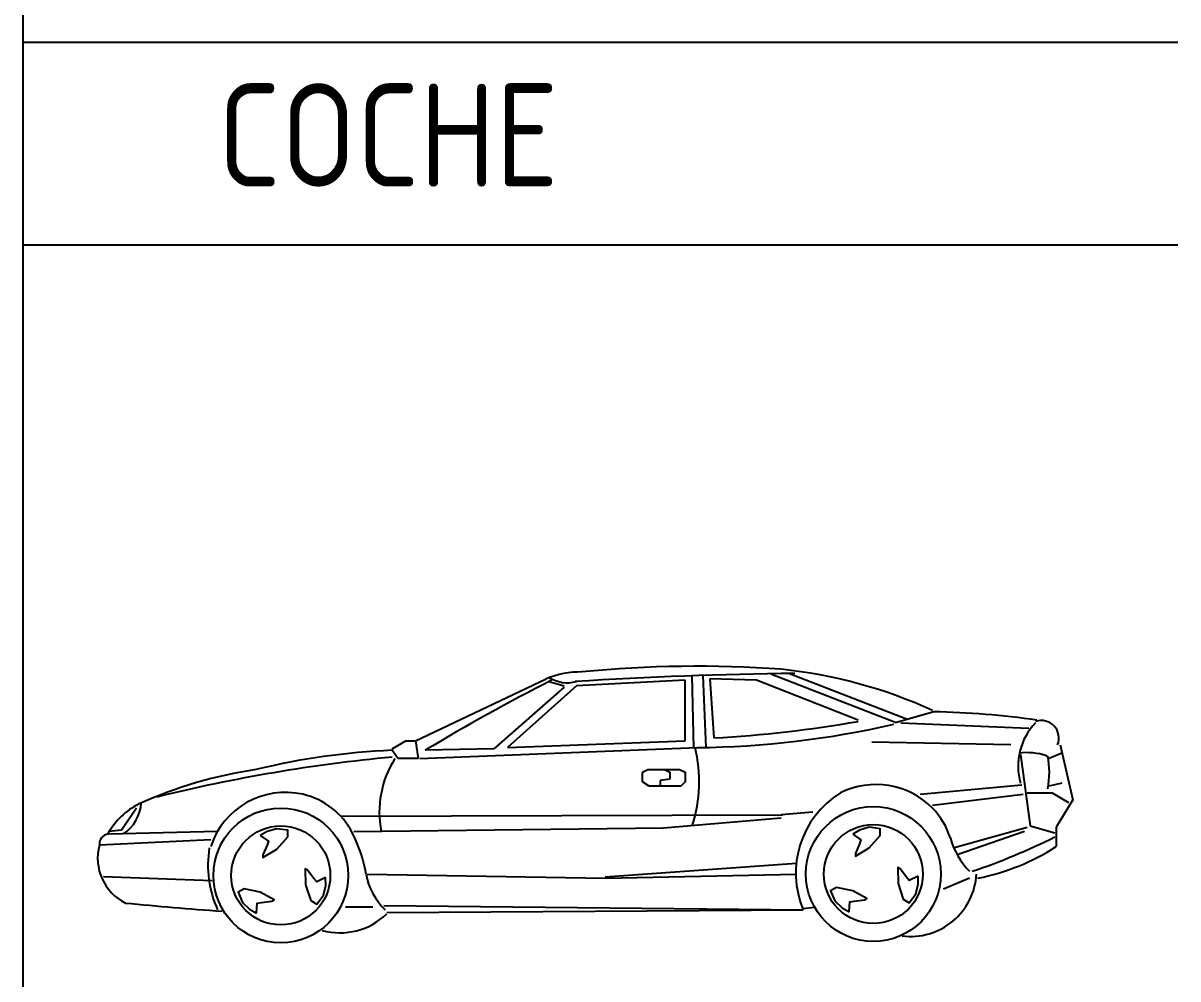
# Model space of a CAD drawing. Header units: millimetres. Extents: x 2198.5 to 2287.8, y 1208.8 to 1298.1.
# Drawn here: x 2205.183 to 2208.543, y 1272.327 to 1275.109 of the extents above; entities that cross this region are included whole.
import ezdxf

# ---------------------------------------------------------------- set-up
doc = ezdxf.new("R2010")
doc.units = ezdxf.units.MM
doc.layers.add('2', color=7, linetype='Continuous')
doc.styles.add('ARCHQUICK', font='ARCHQUIK.SHX')

# ---------------------------------------------------------------- blocks, each defined once
blk = doc.blocks.new('COCHE 1')
for p, q in [((-0.9937, 0.262), (-0.2812, 0.5995)), ((-0.2662, 0.5845), (-0.1837, 0.562)), ((0.4763, 0.592), (-0.1162, 0.562)), ((0.4763, 0.262), (0.4763, 0.592)), ((0.5134, 0.6158), (0.522, 0.2236)), ((0.573, 0.6179), (0.5901, 0.2252)), ((0.8663, 0.592), (0.6113, 0.5995)), ((0.6113, 0.5995), (0.6338, 0.277)), ((1.4213, 0.3745), (0.8663, 0.592)), ((0.9445, 0.6274), (1.6287, 0.3609)), ((1.0463, 0.6295), (1.6838, 0.382)), ((-0.1837, 0.5545), (-0.5662, 0.217)), ((-0.1162, 0.562), (-0.4912, 0.2245)), ((1.8338, 0.4195), (1.6238, 0.3595)), ((1.6538, 0.3595), (2.3513, 0.3295)), ((-1.1212, 0.217), (-1.0462, 0.262)), ((-1.0462, 0.262), (-0.9937, 0.262)), ((-0.9937, 0.262), (-0.9787, 0.1645)), ((-0.4912, 0.2245), (0.4763, 0.262)), ((2.2538, 0.2395), (1.4963, 0.2545)), ((-1.0912, 0.1645), (-1.1212, 0.2095)), ((-0.9712, 0.1645), (0.5438, 0.2245)), ((-0.5662, 0.217), (-0.9412, 0.2095)), ((2.5313, 0.1945), (2.4638, 0.1645)), ((2.5238, 0.2395), (2.5913, -0.0605)), ((-0.9787, 0.1645), (-1.0912, 0.1645)), ((2.3063, 0.187), (2.3588, -0.203)), ((0.2438, 0.0895), (0.2738, 0.1045)), ((0.2438, 0.037), (0.2438, 0.0895)), ((0.2738, 0.1045), (0.4463, 0.1045)), ((0.3638, 0.1045), (0.3938, 0.0895)), ((0.3938, 0.0895), (0.3938, 0.052)), ((0.4463, 0.1045), (0.4763, 0.0895)), ((0.4763, 0.0895), (0.4763, 0.037)), ((0.2813, 0.0145), (0.2438, 0.037)), ((0.4538, 0.0145), (0.2813, 0.0145)), ((0.3938, 0.052), (0.3413, 0.0445)), ((0.3413, 0.0445), (0.3413, 0.022)), ((0.4763, 0.037), (0.4538, 0.0145)), ((1.7588, -0.0305), (2.3138, 0.022)), ((2.5313, 0.0295), (2.4638, 0.0145)), ((1.8263, -0.0905), (2.3213, -0.0305)), ((2.3438, -0.023), (2.4788, -0.023)), ((2.4788, -0.023), (2.5688, -0.0755)), ((2.5913, -0.0605), (2.5013, -0.2105)), ((-2.5162, -0.1055), (-2.5987, -0.2255)), ((-1.3987, -0.1505), (1.0088, -0.143)), ((0.3585, -0.2125), (1.0013, -0.158)), ((1.1738, -0.128), (1.0013, -0.143)), ((-2.0737, -0.233), (-2.6662, -0.248)), ((-2.5987, -0.2255), (-2.6656, -0.2339)), ((-1.3312, -0.233), (0.3585, -0.2125)), ((1.9388, -0.323), (2.3438, -0.2105)), ((2.3288, -0.233), (1.9613, -0.3605)), ((2.3588, -0.203), (2.4938, -0.2405)), ((2.5013, -0.2105), (2.5013, -0.3155)), ((-2.1112, -0.278), (-2.7182, -0.3084)), ((0.0413, -0.4805), (1.0838, -0.4055)), ((-2.1037, -0.503), (-2.6962, -0.4805)), ((-1.2562, -0.4655), (0.0413, -0.488)), ((0.0413, -0.488), (1.0838, -0.4655)), ((2.0288, -0.488), (1.8863, -0.548)), ((-1.2262, -0.6455), (-1.3762, -0.6455)), ((-1.1662, -0.638), (1.1213, -0.6605)), ((-1.1512, -0.6755), (1.1213, -0.6605)), ((1.1213, -0.653), (1.1813, -0.6455))]:
    blk.add_line(p, q)
for points in [[(-1.8412, -0.2555), (-1.7962, -0.2855), (-1.8037, -0.308), (-1.8262, -0.3605), (-1.8262, -0.3755), (-1.7512, -0.3305), (-1.6912, -0.263), (-1.6912, -0.2255), (-1.7512, -0.218), (-1.8037, -0.233)], [(1.3913, -0.248), (1.4363, -0.278), (1.4288, -0.3005), (1.4063, -0.353), (1.4063, -0.368), (1.4813, -0.323), (1.5413, -0.2555), (1.5413, -0.218), (1.4813, -0.2105), (1.4288, -0.2255)], [(-1.4841, -0.4844), (-1.5326, -0.5083), (-1.5483, -0.4906), (-1.5825, -0.4449), (-1.5955, -0.4374), (-1.594, -0.5248), (-1.5656, -0.6105), (-1.5331, -0.6293), (-1.4966, -0.5811), (-1.4834, -0.5281)], [(1.7484, -0.4769), (1.6999, -0.5008), (1.6842, -0.4831), (1.65, -0.4374), (1.637, -0.4299), (1.6385, -0.5173), (1.6669, -0.603), (1.6994, -0.6218), (1.7359, -0.5736), (1.7491, -0.5206)], [(-1.8608, -0.6792), (-1.8573, -0.6253), (-1.8341, -0.6205), (-1.7774, -0.6137), (-1.7644, -0.6062), (-1.8409, -0.5638), (-1.9293, -0.5456), (-1.9618, -0.5643), (-1.9383, -0.62), (-1.8991, -0.658)], [(1.3717, -0.6717), (1.3752, -0.6178), (1.3984, -0.613), (1.4551, -0.6062), (1.4681, -0.5987), (1.3916, -0.5563), (1.3032, -0.5381), (1.2707, -0.5568), (1.2942, -0.6125), (1.3334, -0.6505)]]:
    blk.add_lwpolyline(points, close=True)
for centre, radius in [((-1.7287, -0.473), 0.3678), ((1.5038, -0.4655), 0.3678), ((-1.7287, -0.473), 0.27), ((1.5038, -0.4655), 0.27)]:
    blk.add_circle(centre, radius)
for centre, radius, start, end in [((-0.0934, 0.1484), 0.4886, 89.16042, 112.61064), ((0.5453, -5.7172), 6.3854, 85.90485, 95.67563), ((0.7262, -1.9818), 2.6481, 65.45308, 84.03668), ((4.815, -9.3608), 11.168, 116.97754, 121.02586), ((-0.165, 0.7707), 0.1925, 238.27064, 284.66782), ((1.3774, -23.423), 24.0544, 90.71728, 93.57789), ((1.7368, -4.3307), 4.7512, 82.02156, 88.8306), ((0.485, 5.2939), 5.0697, 270.66485, 282.89428), ((0.2433, 7.1841), 6.9182, 273.23577, 279.80383), ((2.6338, 0.1229), 0.3406, 136.00378, 195.92373), ((2.4199, 0.276), 0.0961, 337.65803, 108.87056), ((-0.9672, -3.5571), 3.7697, 92.34088, 103.75724), ((-0.2462, 0.039), 0.7999, 342.69027, 13.37471), ((2.34, -0.1505), 0.3475, 71.7606, 96.81821), ((-0.3352, -8.3529), 8.561, 95.2681, 103.98239), ((-0.6442, -0.1285), 0.5471, 147.61837, 191.01181), ((2.4451, 0.1683), 0.0118, 18.2394, 71.7606), ((1.9238, 0.0895), 0.5401, 350.40687, 9.59313), ((-1.5177, -2.2495), 2.3793, 98.3623, 114.41678), ((1.5182, -0.4103), 0.4333, 44.68961, 116.6632), ((-1.7038, -0.4484), 0.4285, 77.18021, 161.94049), ((-1.6983, -0.4243), 0.4038, 27.06982, 77.18021), ((1.5961, -0.4605), 0.5153, 121.90556, 202.84984), ((-2.3273, -0.4376), 0.3949, 116.13455, 151.31939), ((-2.7087, -0.063), 0.2192, 303.37226, 356.08237), ((1.5469, -0.382), 0.3931, 16.46884, 44.68961), ((-2.6666, -0.3006), 0.0522, 93.25184, 189.25006), ((-2.042, -0.6), 0.7898, 9.80008, 27.06982), ((-2.4546, -0.3787), 0.2734, 165.02222, 243.69154), ((2.3431, -0.1466), 0.4372, 196.46884, 224.04403), ((0.8759, 2.9861), 3.6296, 288.76923, 296.4705), ((-1.5337, -0.4168), 0.5925, 170.8954, 204.29389), ((1.8314, 0.7285), 1.2405, 281.26618, 302.68284), ((-0.9198, -0.4062), 0.349, 189.80008, 226.80143), ((1.7066, -0.4456), 0.3603, 262.77825, 356.83289), ((-0.423, 21.7727), 22.4997, 264.50948, 265.85002), ((-1.4062, -0.4196), 0.3666, 254.57784, 314.0676)]:
    blk.add_arc(centre, radius, start, end)

msp = doc.modelspace()

# ---------------------------------------------------------------- linework, layer by layer
at = {"layer": '2', "color": 4}
for p, q in [((2205.1827, 1267.7813), (2205.1827, 1297.8532)), ((2205.1827, 1275.0535), (2208.5427, 1275.0535)), ((2205.1827, 1274.464), (2208.5427, 1274.464))]:
    msp.add_line(p, q, dxfattribs=at)

# ---------------------------------------------------------------- block references
at = {"xscale": 0.5333333333333314, "yscale": 0.5333333333333314, "zscale": 0.5333333333333314}
msp.add_blockref('COCHE 1', (2206.8545, 1272.8809), dxfattribs=at)

# ---------------------------------------------------------------- texts
at = {"layer": '2', "style": 'ARCHQUICK'}
msp.add_text('COCHE ', height=0.3, dxfattribs=at).set_placement((2205.749, 1274.633))

doc.saveas('drawing.dxf')
